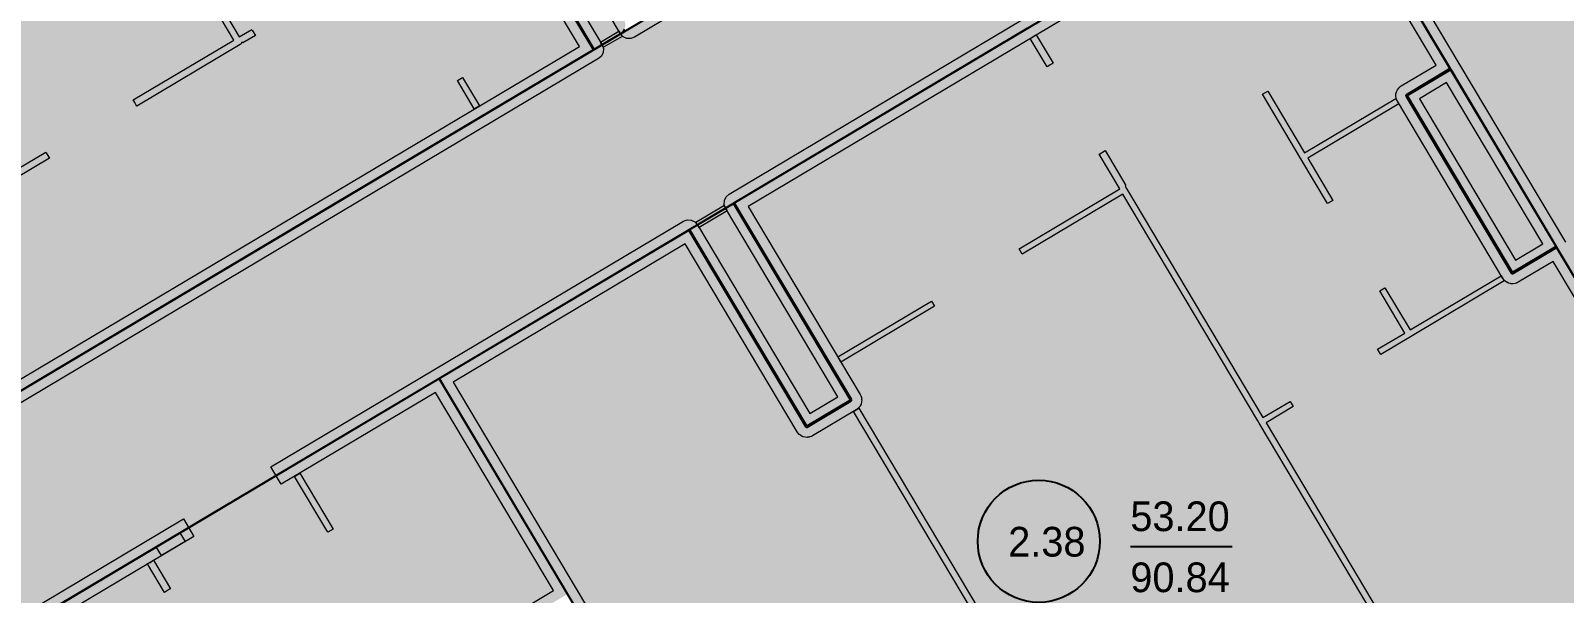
# Model space of a CAD drawing. Header units: millimetres. Extents: x 0 to 312583, y -208103 to 25097.
# Drawn here: x 132965 to 148032, y -148815 to -143285 of the extents above; entities that cross this region are included whole.
import ezdxf

# ---------------------------------------------------------------- set-up
doc = ezdxf.new("R2010")
doc.units = ezdxf.units.MM
doc.linetypes.add('Solid', pattern=[0])
for name, color, linetype, lineweight in [('Inner Walls', 5, 'Solid', 0), ('Room Objects', 47, 'Solid', 15), ('Room Walls', 47, 'Solid', 35), ('Service Area', 252, 'Solid', 25), ('Three-Bedroom Apartment', 250, 'Solid', 25), ('Two-Bedroom Apartment', 1, 'Solid', 35)]:
    doc.layers.add(name, color=color, linetype=linetype, lineweight=lineweight)
doc.styles.add('Dialog.plain', font='Dialog.plain')

msp = doc.modelspace()

# ---------------------------------------------------------------- hatches: boundary and pattern name
at = {"layer": 'Room Objects', "linetype": 'Solid', "lineweight": 0}
msp.add_hatch(color=5, dxfattribs=at).paths.add_polyline_path([(134250, -148444), (134199, -148358), (134199, -148358), (134431, -148220), (134482, -148306), (134482, -148306)], flags=0)
at = {"layer": 'Service Area', "linetype": 'Solid', "lineweight": 25}
for points in [[(161970, -129496), (162994, -131214), (128307, -151866), (127283, -150148)], [(138502, -143469), (137555, -141879), (137899, -141675), (138794, -143178), (138803, -143196), (138807, -143215), (138808, -143235), (138805, -143254), (138799, -143272), (138789, -143289), (138775, -143304), (138760, -143315)], [(147523, -145663), (146487, -143923), (146916, -143667), (147952, -145407)], [(139439, -145238), (139869, -144983), (139869, -144983), (141020, -146916), (140590, -147172)]]:
    msp.add_hatch(color=254, dxfattribs=at).paths.add_polyline_path(points, flags=0)
at = {"layer": 'Three-Bedroom Apartment', "linetype": 'Solid', "lineweight": 25}
msp.add_hatch(color=150, dxfattribs=at).paths.add_polyline_path([(130173, -148427), (127721, -149887), (127721, -149887), (125419, -146021), (125418, -146020), (125416, -146018), (125414, -146017), (125413, -146017), (125411, -146016), (125409, -146016), (125407, -146017), (125405, -146018), (124975, -146274), (122678, -142415), (125569, -140694), (128460, -138973), (131351, -137252), (134241, -135531), (134241, -135531), (137894, -141666), (137550, -141871), (137549, -141872), (137547, -141873), (137546, -141875), (137546, -141877), (137545, -141879), (137545, -141881), (137546, -141883), (137547, -141884), (138493, -143474), (135955, -144985), (133064, -146706)], flags=0)
at = {"layer": 'Two-Bedroom Apartment', "linetype": 'Solid', "lineweight": 25}
for points in [[(153145, -147552), (150254, -149274), (150254, -149274), (145650, -141540), (148541, -139819), (151431, -138098), (154322, -136377), (154322, -136377), (155583, -138495), (155583, -138495), (155154, -138751), (155152, -138752), (155151, -138754), (155150, -138755), (155149, -138757), (155149, -138759), (155149, -138761), (155149, -138763), (155150, -138765), (156186, -140505), (156187, -140506), (156189, -140508), (156190, -140509), (156192, -140509), (156194, -140509), (156196, -140509), (156198, -140509), (156200, -140508), (156629, -140252), (156629, -140252), (158926, -144110), (156036, -145831)], [(144473, -152716), (141582, -154437), (136978, -146704), (139430, -145244), (139430, -145244), (140581, -147177), (140583, -147178), (140584, -147180), (140586, -147181), (140588, -147181), (140590, -147182), (140591, -147182), (140593, -147181), (140595, -147180), (141025, -146924), (141026, -146923), (141028, -146922), (141029, -146920), (141029, -146918), (141030, -146916), (141030, -146914), (141029, -146913), (141028, -146911), (139877, -144977), (142759, -143262), (145650, -141540), (145650, -141540), (146911, -143658), (146911, -143658), (146481, -143914), (146480, -143915), (146479, -143917), (146478, -143919), (146477, -143920), (146477, -143922), (146477, -143924), (146477, -143926), (146478, -143928), (147514, -145668), (147515, -145669), (147517, -145671), (147518, -145672), (147520, -145672), (147522, -145673), (147524, -145673), (147526, -145672), (147528, -145671), (147957, -145416), (150254, -149274), (147364, -150995)], [(135801, -157879), (132910, -159600), (128306, -151867), (128307, -151866), (130758, -150407), (131909, -152340), (131910, -152342), (131912, -152343), (131914, -152344), (131915, -152345), (131917, -152345), (131919, -152345), (131921, -152344), (131923, -152344), (132353, -152088), (132354, -152087), (132356, -152085), (132357, -152083), (132357, -152082), (132357, -152080), (132357, -152078), (132357, -152076), (132356, -152074), (131205, -150141), (134087, -148425), (136978, -146704), (138239, -148822), (138239, -148822), (137809, -149078), (137808, -149079), (137806, -149080), (137805, -149082), (137805, -149084), (137804, -149086), (137805, -149088), (137805, -149089), (137806, -149091), (138842, -150831), (138843, -150833), (138844, -150834), (138846, -150835), (138848, -150836), (138850, -150836), (138852, -150836), (138854, -150835), (138855, -150835), (139285, -150579), (139285, -150579), (141582, -154437), (138691, -156158)]]:
    msp.add_hatch(color=151, dxfattribs=at).paths.add_polyline_path(points, flags=0)

# ---------------------------------------------------------------- linework, layer by layer
at = {"layer": 'Inner Walls', "color": 47, "linetype": 'Solid', "lineweight": 15}
for p, q in [((145787, -141575), (146997, -143607)), ((146774, -143624), (145615, -141677)), ((138356, -143439), (137461, -141935)), ((137679, -141910), (138579, -143423)), ((138760, -143315), (137859, -141803)), ((139326, -143094), (138897, -143350)), ((143240, -143092), (140014, -145012)), ((139826, -144892), (142708, -143176)), ((130122, -148341), (138356, -143439)), ((138579, -143423), (138592, -143459)), ((138786, -143344), (138760, -143315)), ((138821, -143361), (138786, -143344)), ((138860, -143363), (138821, -143361)), ((138897, -143350), (138860, -143363)), ((138544, -143560), (136006, -145071)), ((138573, -143534), (138544, -143560)), ((138590, -143498), (138573, -143534)), ((138592, -143459), (138590, -143498)), ((146430, -143828), (146774, -143624)), ((146997, -143607), (148043, -145364)), ((146378, -143905), (146383, -143886)), ((146383, -143886), (146384, -143885)), ((146384, -143885), (146392, -143867)), ((146392, -143867), (146393, -143865)), ((146393, -143865), (146405, -143849)), ((146405, -143849), (146406, -143848)), ((146406, -143848), (146421, -143835)), ((146421, -143835), (146422, -143834)), ((146422, -143834), (146430, -143828)), ((146876, -143796), (146610, -143954)), ((147820, -145381), (146876, -143796)), ((146377, -143927), (146378, -143907)), ((146377, -143929), (146377, -143927)), ((146380, -143948), (146377, -143929)), ((146378, -143907), (146378, -143905)), ((146380, -143950), (146380, -143948)), ((146387, -143969), (146380, -143950)), ((146387, -143970), (146387, -143969)), ((146392, -143979), (146387, -143970)), ((147428, -145719), (146392, -143979)), ((146610, -143954), (147554, -145539)), ((139780, -144953), (139797, -144918)), ((139797, -144918), (139826, -144892)), ((136006, -145071), (130224, -148513)), ((139778, -144992), (139780, -144953)), ((139791, -145029), (139778, -144992)), ((140896, -146885), (139791, -145029)), ((140014, -145012), (141114, -146860)), ((136927, -146618), (139379, -145158)), ((139379, -145158), (139416, -145145)), ((139416, -145145), (139455, -145147)), ((139455, -145147), (139490, -145163)), ((139490, -145163), (139516, -145192)), ((139516, -145192), (140621, -147048)), ((139396, -145381), (137115, -146738)), ((140496, -147228), (139396, -145381)), ((147554, -145539), (147820, -145381)), ((147922, -145553), (147579, -145757)), ((150040, -149110), (147922, -145553)), ((147433, -145727), (147428, -145719)), ((147435, -145729), (147433, -145727)), ((147448, -145743), (147435, -145729)), ((147449, -145745), (147448, -145743)), ((147465, -145756), (147449, -145745)), ((147467, -145757), (147465, -145756)), ((147484, -145766), (147467, -145757)), ((147486, -145767), (147484, -145766)), ((147505, -145771), (147486, -145767)), ((147507, -145772), (147505, -145771)), ((147527, -145773), (147507, -145772)), ((147529, -145773), (147527, -145773)), ((147548, -145770), (147529, -145773)), ((147550, -145769), (147548, -145770)), ((147568, -145763), (147550, -145769)), ((147570, -145762), (147568, -145763)), ((147579, -145757), (147570, -145762)), ((135325, -147571), (136927, -146618)), ((137115, -146738), (138325, -148771)), ((136943, -146841), (135427, -147743)), ((138102, -148787), (136943, -146841)), ((140621, -147048), (140896, -146885)), ((141114, -146860), (141119, -146868)), ((141119, -146868), (141120, -146870)), ((141120, -146870), (141126, -146889)), ((141126, -146889), (141127, -146890)), ((141127, -146890), (141129, -146910)), ((141076, -147010), (140646, -147266)), ((141084, -147005), (141076, -147010)), ((141086, -147004), (141084, -147005)), ((141100, -146991), (141086, -147004)), ((141102, -146989), (141100, -146991)), ((141113, -146974), (141102, -146989)), ((141114, -146972), (141113, -146974)), ((141123, -146954), (141114, -146972)), ((141128, -146933), (141123, -146952)), ((141123, -146952), (141123, -146954)), ((141129, -146931), (141128, -146933)), ((141129, -146910), (141130, -146912)), ((141130, -146912), (141129, -146931)), ((140501, -147236), (140496, -147228)), ((140502, -147238), (140501, -147236)), ((140515, -147252), (140502, -147238)), ((140517, -147254), (140515, -147252)), ((140532, -147265), (140517, -147254)), ((140534, -147266), (140532, -147265)), ((140552, -147275), (140534, -147266)), ((140554, -147275), (140552, -147275)), ((140573, -147280), (140554, -147275)), ((140575, -147281), (140573, -147280)), ((140594, -147282), (140575, -147281)), ((140596, -147281), (140594, -147282)), ((140615, -147279), (140596, -147281)), ((140617, -147278), (140615, -147279)), ((140636, -147272), (140617, -147278)), ((140638, -147271), (140636, -147272)), ((140646, -147266), (140638, -147271)), ((135427, -147743), (135325, -147571)), ((131154, -150055), (134466, -148083)), ((134466, -148083), (134568, -148255)), ((134568, -148255), (134138, -148511)), ((134138, -148511), (131342, -150176)), ((137758, -148992), (138102, -148787)), ((138325, -148771), (139371, -150528))]:
    msp.add_line(p, q, dxfattribs=at)
msp.add_point((146997, -143607), dxfattribs=at)
at = {"layer": 'Room Objects', "color": 0, "linetype": 'Solid', "lineweight": 0}
for p, q in [((134199, -148358), (134431, -148220)), ((134431, -148220), (134482, -148306)), ((134250, -148444), (134199, -148358)), ((134482, -148306), (134250, -148444))]:
    msp.add_line(p, q, dxfattribs=at)
for p in [(134199, -148358), (134482, -148306)]:
    msp.add_point(p, dxfattribs=at)
at = {"layer": 'Room Walls', "color": 47, "linetype": 'Solid', "lineweight": 9}
for p, q in [((134962, -143377), (131453, -137482)), ((131504, -137452), (135014, -143346)), ((135014, -143346), (135137, -143272)), ((135142, -143281), (135152, -143296)), ((138564, -143397), (138744, -143290)), ((138744, -143290), (138744, -143289)), ((138744, -143289), (138760, -143316)), ((133972, -143966), (134962, -143377)), ((135024, -143421), (134008, -144026)), ((135032, -143414), (135024, -143421)), ((135037, -143403), (135032, -143414)), ((135044, -143397), (135037, -143402)), ((135037, -143402), (135037, -143403)), ((135049, -143406), (135044, -143397)), ((135173, -143332), (135049, -143406)), ((135152, -143296), (135168, -143324)), ((135168, -143324), (135173, -143332)), ((138594, -143448), (138564, -143397)), ((138775, -143341), (138594, -143448)), ((138760, -143316), (138767, -143328)), ((138767, -143328), (138775, -143341)), ((142785, -143363), (142793, -143358)), ((142950, -143641), (142785, -143363)), ((142793, -143358), (142796, -143356)), ((142796, -143356), (142798, -143355)), ((142798, -143355), (142810, -143347)), ((142810, -143347), (142835, -143330)), ((142835, -143330), (142836, -143332)), ((142836, -143332), (142845, -143327)), ((142845, -143327), (143010, -143605)), ((142959, -143636), (142950, -143641)), ((142981, -143622), (142959, -143636)), ((143002, -143610), (142981, -143622)), ((143010, -143605), (143002, -143610)), ((137157, -143775), (137209, -143745)), ((137323, -144054), (137157, -143775)), ((137209, -143745), (137375, -144023)), ((145068, -143909), (145119, -143879)), ((145119, -143879), (145481, -144486)), ((133977, -143975), (133972, -143966)), ((133987, -143990), (133977, -143975)), ((134003, -144018), (133987, -143990)), ((134008, -144026), (134003, -144018)), ((137375, -144023), (137323, -144054)), ((145445, -144543), (145068, -143909)), ((145481, -144486), (146377, -143953)), ((146407, -144005), (145512, -144538)), ((146377, -143953), (146407, -144005)), ((132123, -145067), (133113, -144478)), ((133113, -144478), (133118, -144486)), ((133118, -144486), (133144, -144529)), ((143462, -144500), (143470, -144495)), ((143470, -144495), (143513, -144469)), ((143513, -144469), (143522, -144464)), ((143522, -144464), (143726, -144807)), ((133149, -144538), (132159, -145127)), ((133144, -144529), (133149, -144538)), ((143665, -144841), (143462, -144500)), ((145707, -144983), (145445, -144543)), ((145512, -144538), (145759, -144953)), ((142675, -145430), (143665, -144841)), ((143695, -144892), (142705, -145482)), ((145020, -147118), (143695, -144892)), ((143726, -144807), (143717, -144812)), ((143717, -144812), (143732, -144836)), ((143732, -144836), (145072, -147087)), ((139501, -145167), (139776, -145003)), ((139807, -145054), (139532, -145218)), ((139776, -145003), (139807, -145054)), ((145759, -144953), (145707, -144983)), ((139532, -145218), (139501, -145167)), ((142705, -145482), (142675, -145430)), ((146517, -146226), (147413, -145693)), ((147413, -145693), (147443, -145745)), ((146219, -145843), (146270, -145812)), ((146466, -146257), (146219, -145843)), ((146270, -145812), (146517, -146226)), ((147443, -145745), (146522, -146293)), ((140894, -146490), (141815, -145942)), ((141846, -145993), (140925, -146542)), ((141815, -145942), (141846, -145993)), ((146198, -146416), (146466, -146257)), ((146522, -146293), (146229, -146468)), ((146214, -146442), (146198, -146416)), ((146229, -146468), (146214, -146442)), ((140925, -146542), (140894, -146490)), ((141050, -147026), (141102, -146995)), ((144319, -152516), (141050, -147026)), ((141102, -146995), (144371, -152486)), ((145072, -147087), (145339, -146928)), ((145370, -146979), (145103, -147139)), ((145339, -146928), (145370, -146979)), ((145036, -147143), (145020, -147118)), ((147210, -150795), (145036, -147143)), ((145103, -147139), (147261, -150764)), ((135558, -147666), (135609, -147635)), ((135609, -147635), (135936, -148183)), ((135884, -148214), (135558, -147666)), ((135936, -148183), (135884, -148214)), ((134110, -148521), (134138, -148511)), ((134113, -148526), (134110, -148521)), ((134279, -148806), (134113, -148526)), ((134138, -148511), (134151, -148503)), ((134151, -148503), (134156, -148500)), ((134156, -148500), (134164, -148495)), ((134164, -148495), (134173, -148490)), ((134173, -148490), (134339, -148770)), ((134288, -148800), (134279, -148806)), ((134310, -148787), (134288, -148800)), ((134330, -148775), (134310, -148787)), ((134339, -148770), (134330, -148775))]:
    msp.add_line(p, q, dxfattribs=at)
msp.add_point((145445, -144543), dxfattribs=at)
at = {"layer": 'Service Area', "color": 254, "linetype": 'Solid', "lineweight": 25}
for p, q in [((127283, -150148), (161970, -129496)), ((162994, -131214), (128307, -151866)), ((138502, -143469), (137555, -141879)), ((138789, -143289), (138775, -143304)), ((138799, -143272), (138789, -143289)), ((138760, -143315), (138502, -143469)), ((138775, -143304), (138760, -143315)), ((146487, -143923), (146916, -143667)), ((146916, -143667), (147952, -145407)), ((147523, -145663), (146487, -143923)), ((139439, -145238), (139869, -144983)), ((139869, -144983), (141020, -146916)), ((140590, -147172), (139439, -145238)), ((147952, -145407), (147523, -145663)), ((141020, -146916), (140590, -147172))]:
    msp.add_line(p, q, dxfattribs=at)
msp.add_point((139869, -144983), dxfattribs=at)
at = {"layer": 'Three-Bedroom Apartment', "color": 150, "linetype": 'Solid', "lineweight": 25}
for p, q in [((137547, -141884), (138493, -143474)), ((138493, -143474), (135955, -144985)), ((135955, -144985), (133064, -146706)), ((133064, -146706), (130173, -148427))]:
    msp.add_line(p, q, dxfattribs=at)
at = {"layer": 'Three-Bedroom Apartment', "color": 7, "linetype": 'Solid', "lineweight": 25}
msp.add_line((143769, -148353), (144769, -148353), dxfattribs=at)
msp.add_circle((142869, -148303), 600, dxfattribs=at)
at = {"layer": 'Two-Bedroom Apartment', "color": 151, "linetype": 'Solid', "lineweight": 25}
for p, q in [((150254, -149274), (145650, -141540)), ((145650, -141540), (146911, -143658)), ((139877, -144977), (142759, -143262)), ((146911, -143658), (146481, -143914)), ((146478, -143919), (146477, -143920)), ((146477, -143920), (146477, -143922)), ((146477, -143922), (146477, -143924)), ((146477, -143924), (146477, -143926)), ((146477, -143926), (146478, -143928)), ((146479, -143917), (146478, -143919)), ((146478, -143928), (147514, -145668)), ((146480, -143915), (146479, -143917)), ((146481, -143914), (146480, -143915)), ((141028, -146911), (139877, -144977)), ((136978, -146704), (139430, -145244)), ((139430, -145244), (140581, -147177)), ((147528, -145671), (147957, -145416)), ((147957, -145416), (150254, -149274)), ((147514, -145668), (147515, -145669)), ((147515, -145669), (147517, -145671)), ((147517, -145671), (147518, -145672)), ((147518, -145672), (147520, -145672)), ((147520, -145672), (147522, -145673)), ((147522, -145673), (147524, -145673)), ((147524, -145673), (147526, -145672)), ((147526, -145672), (147528, -145671)), ((134087, -148425), (136978, -146704)), ((141582, -154437), (136978, -146704)), ((136978, -146704), (138239, -148822)), ((140595, -147180), (141025, -146924)), ((141025, -146924), (141026, -146923)), ((141026, -146923), (141028, -146922)), ((141029, -146913), (141028, -146911)), ((141028, -146922), (141029, -146920)), ((141030, -146914), (141029, -146913)), ((141029, -146918), (141030, -146916)), ((141029, -146920), (141029, -146918)), ((141030, -146916), (141030, -146914)), ((140581, -147177), (140583, -147178)), ((140583, -147178), (140584, -147180)), ((140584, -147180), (140586, -147181)), ((140586, -147181), (140588, -147181)), ((140588, -147181), (140590, -147182)), ((140590, -147182), (140591, -147182)), ((140591, -147182), (140593, -147181)), ((140593, -147181), (140595, -147180)), ((131205, -150141), (134087, -148425))]:
    msp.add_line(p, q, dxfattribs=at)
for p in [(146911, -143658), (139430, -145244)]:
    msp.add_point(p, dxfattribs=at)

# ---------------------------------------------------------------- texts
at = {"layer": 'Three-Bedroom Apartment', "color": 7, "linetype": 'Solid', "lineweight": 25, "style": 'Dialog.plain'}
for s, p in [('53.20', (143769, -148203)), ('2.38', (142569, -148453)), ('90.84', (143769, -148803))]:
    msp.add_text(s, height=291.6, dxfattribs=at).set_placement(p)

doc.saveas('drawing.dxf')
